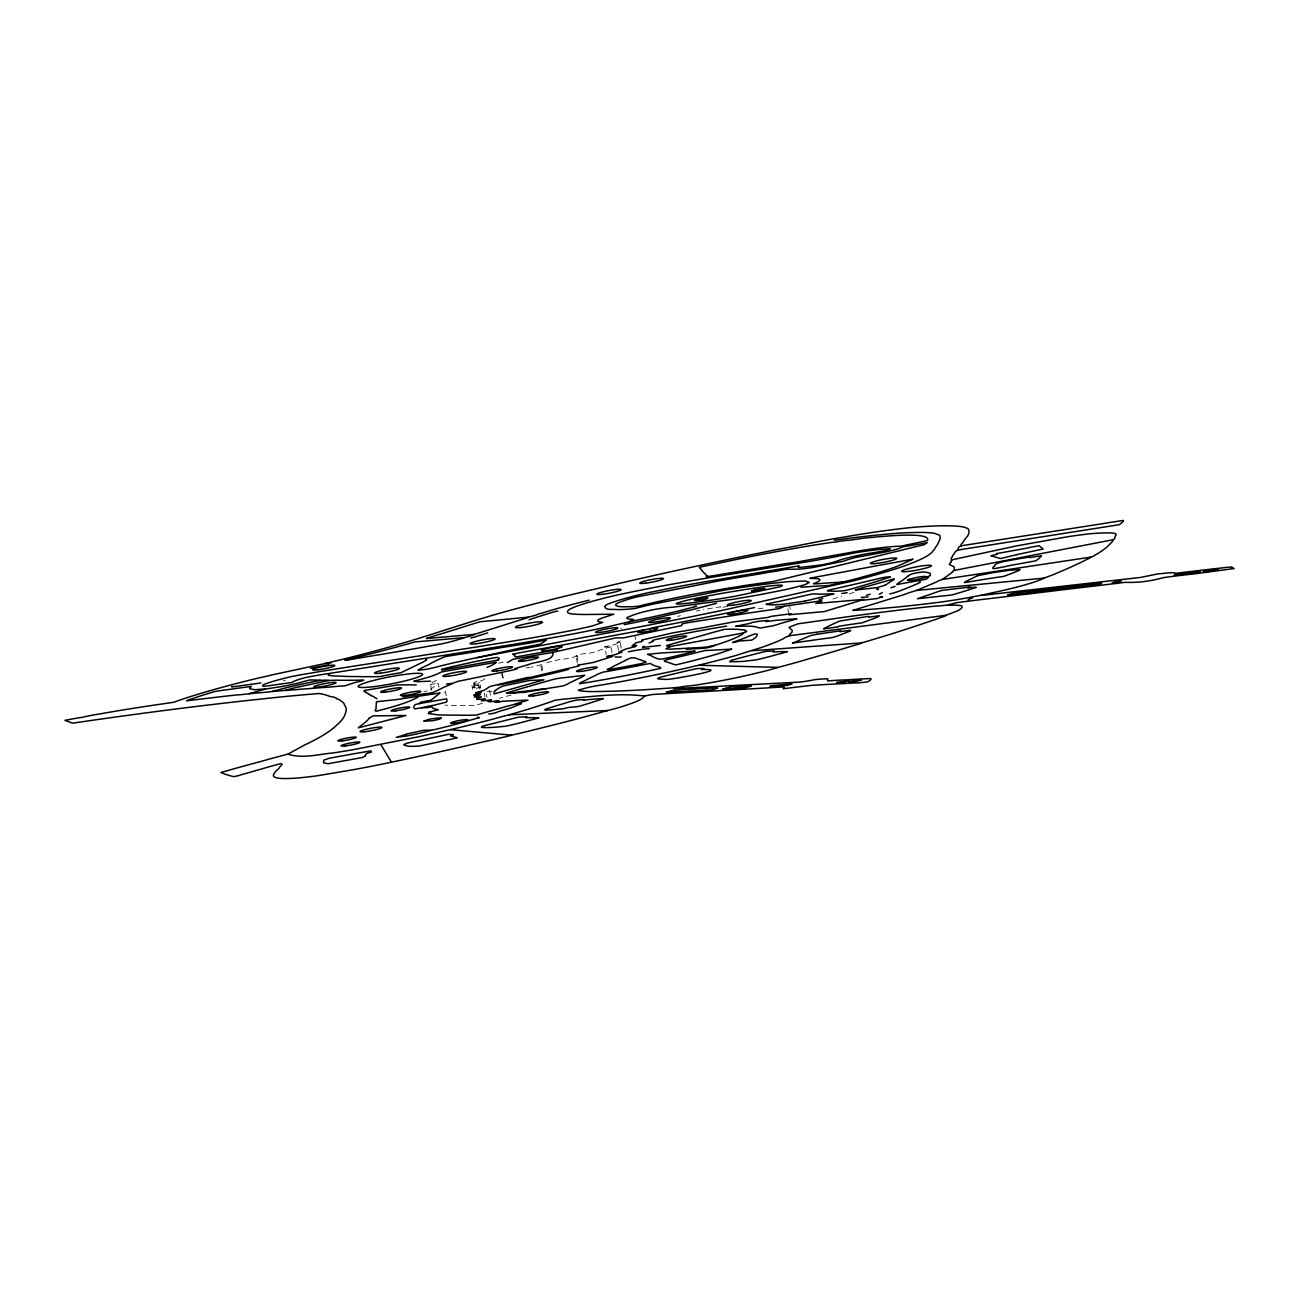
<?xml version="1.0" encoding="UTF-8"?>
<svg xmlns="http://www.w3.org/2000/svg" width="1299" height="1299" viewBox="0 0 1299 1299"><rect width="100%" height="100%" fill="white"/><g stroke="black" fill="none" stroke-linecap="round" stroke-linejoin="round"><path stroke-width="0.75" stroke-dasharray="5 3.75" d="M542.771 670.349L541.667 664.552L540.514 664.374L541.992 672.119M431.317 690.321L430.7 682.965M541.651 664.617L531.161 667.231M438.948 687.203L438.218 683.339L429.108 690.532L423.896 691.523M479.363 688.892L478.617 685.028C459.505 690.824 492.467 683.891 474.703 688.827A25.98 2.858 -10.8 0 0 475.678 689.85M618.503 650.214L617.025 642.485L620.516 640.894M511.124 694.965L510.442 695.322A22.31 2.452 -10.8 0 0 499.417 698.342M621.247 648.347L620.143 642.55L612.495 645.246A9.255 1.023 -10.8 0 0 604.782 646.886L606.26 654.615M431.901 682.592L436.756 680.27A198.633 21.791 -10.8 0 1 438.721 679.231M529.992 667.491L528.92 667.751A9.726 1.072 -10.8 0 0 526.339 667.783M620.695 628.359L621.62 628.196M492.061 691.247L485.907 691.62L487.011 697.417M478.617 685.028L473.274 685.742A11.301 1.234 -10.8 0 1 472.284 684.995L477.967 683.777A26.045 2.858 -10.8 0 0 479.575 682.478L480.679 688.291M758.064 608.809L765.647 607.818M612.008 652.553L610.903 646.756L604.782 646.886M577.373 663.286L575.895 655.54L577.146 656.125L578.25 661.922M789.321 604.214L790.425 610.027M787.876 608.955L788.623 612.836M634.886 635.682L635.617 639.546M502.356 673.255L503.46 679.068M501.609 672.979L503.086 680.725M489.544 690.321L491.022 698.066M484.17 693.017L484.917 696.881M473.859 683.193L475.337 690.922M471.894 685.417L472.625 689.298M446.239 695.809L445.135 689.996A185.806 20.394 -10.8 0 1 444.193 692.952M283.409 680.725A68.863 7.55 -10.8 0 1 285.325 680.189M722.877 607.218A265.889 29.179 -10.8 0 1 728.349 606.324M720.393 607.234A17.033 1.867 -10.8 0 1 720.555 606.779A73.296 8.038 -10.8 0 0 703.344 609.686M696.329 611.001A73.296 8.038 -10.8 0 1 699.836 610.335M849.205 593.919A29.211 3.199 -10.8 0 1 853.946 592.344M832.886 599.001A266.279 29.227 -10.8 0 1 841.752 596.192M617.025 642.485A12.698 1.396 -10.8 0 1 620.143 642.55M610.903 646.756A68.831 7.55 -10.8 0 0 600.252 649.971A19.94 2.192 -10.8 0 1 589.99 653.153L581.189 654.063A11.399 1.25 -10.8 0 0 575.895 655.54M577.146 656.125A20.849 2.289 -10.8 0 1 565.601 658.885A14.208 1.559 -10.8 0 1 561.184 659.145A82.616 9.061 -10.8 0 0 545.353 663.075M484.868 678.744A187.462 20.573 -10.8 0 0 482.286 680.579A13.315 1.461 -10.8 0 1 476.051 681.813A18.154 1.997 -10.8 0 0 473.891 683.323A11.983 1.315 -10.8 0 1 479.575 682.478M482.4 703.279A248.921 27.311 -10.8 0 0 479.169 704.253L474.525 705.357A30.819 3.377 -10.8 0 1 468.322 705.584A365.539 40.107 -10.8 0 1 449.389 705.26A62.401 6.852 -10.8 0 1 445.021 705.178M430.196 684.524A14.127 1.543 -10.8 0 1 438.218 683.339M503.33 662.117A81.204 8.914 -10.8 0 1 498.475 663.204M677.623 616.327A54.867 6.024 -10.8 0 1 679.799 615.921A49.313 5.407 -10.8 0 0 680.254 615.434"/><path stroke-width="1.5" d="M1090.559 557.157A22.7 2.484 -10.8 0 1 1087.263 559.203L1081.937 561.882A632.321 69.383 -10.8 0 1 1057.045 573.021A54.363 5.959 -10.8 0 1 1050.875 575.571L1044.071 578.104A35.057 3.848 -10.8 0 1 1037.544 580.832A67.645 7.421 -10.8 0 1 1006.709 589.632A26.191 2.874 -10.8 0 0 998.298 591.548A58.91 6.463 -10.8 0 0 980.81 595.38A19.777 2.176 -10.8 0 0 969.168 597.572L957.72 599.521A106.632 11.707 -10.8 0 1 939.989 602.168A299.371 32.848 -10.8 0 1 852.875 610.4L903.877 594.682A51.181 5.618 -10.8 0 1 916.672 590.428L936.871 581.806A24.47 2.679 -10.8 0 1 942.441 579.419L1090.559 557.157A15.101 1.656 -10.8 0 0 1094.748 555.16A111.178 12.194 -10.8 0 0 1099.75 552.27A436.545 47.901 -10.8 0 0 1110.466 543.388A136.898 15.02 -10.8 0 0 1112.951 539.751A26.597 2.923 -10.8 0 0 1114.591 537.981L1115.63 535.464A53.129 5.829 -10.8 0 0 1108.664 532.899A103.465 11.35 -10.8 0 0 1090.186 533.743L1087.068 534.1A91.044 9.986 -10.8 0 0 1067.778 536.714L1016.63 545.889L952.086 559.788A65.94 7.242 -10.8 0 0 951.306 561.866A134.041 14.711 -10.8 0 0 949.472 564.562L954.148 566.9L954.343 570.391A25.038 2.744 -10.8 0 0 952.524 572.112L942.441 579.419M418.213 696.767A41.747 4.579 -10.8 0 1 413.309 699.398A76.722 8.411 -10.8 0 1 376.19 711.219A35.154 3.865 -10.8 0 1 375.914 709.498L376.418 701.785L386.729 700.599A77.112 8.46 -10.8 0 0 397.137 699.495L432.047 694.186L432.551 692.643L438.591 689.948A198.633 21.791 -10.8 0 1 445.054 686.749L450.071 684.638A23.301 2.549 -10.8 0 0 451.516 683.81L457.719 681.407L509.906 670.674A81.204 8.914 -10.8 0 0 516.791 668.985L514.761 668.693L520.087 667.069A199.056 21.839 -10.8 0 1 528.449 664.617C534.457 661.613 554.949 661.272 552.871 652.423A268.893 29.504 -10.8 0 0 524.423 657.245A20.524 2.257 -10.8 0 0 512.634 659.437A153.087 16.806 -10.8 0 1 507.308 662.539M957.558 550.191L959.019 546.684L961.341 545.775L1103.63 523.513A72.939 8.005 -10.8 0 1 1123.538 520.461A159.046 17.455 -10.8 0 1 1119.218 524.699L971.587 547.918A30.689 3.361 -10.8 0 0 957.558 550.191A72.273 7.924 -10.8 0 0 954.57 553.26A297.098 32.605 -10.8 0 0 952.135 557.06A78.411 8.606 -10.8 0 0 952.086 559.788M419.561 703.587L446.564 698.813L447.051 700.129A185.806 20.394 -10.8 0 1 446.418 702.093L434.239 705.162A20.118 2.208 -10.8 0 0 429.368 706.039L426.137 706.688A20.118 2.208 -10.8 0 0 421.526 707.744A11.545 1.267 -10.8 0 0 415.014 708.897A130.939 14.37 -10.8 0 1 415.501 704.448L419.561 703.587L420.519 702.191L430.959 700.21L440.052 693A14.11 1.543 -10.8 0 0 437.276 693.341L432.047 694.186M677.493 687.544L647.698 689.558A506.675 55.597 -10.8 0 1 598.969 691.474A125.954 13.818 -10.8 0 1 579.062 690.5L578.315 690.305A27.993 3.069 -10.8 0 1 588.561 687.382A19.972 2.192 -10.8 0 1 602.557 684.849L621.263 681.602A198.568 21.791 -10.8 0 0 669.066 671.973L690.061 667.28A12.341 1.348 -10.8 0 1 699.106 665.25L700.729 664.666A142.387 15.62 -10.8 0 0 735.981 655.443L761.246 647.535A199.932 21.937 -10.8 0 0 775.73 642.144A134.836 14.792 -10.8 0 0 783.784 638.442A31.29 3.426 -10.8 0 1 785.051 637.549L785.716 637.208A31.29 3.426 -10.8 0 1 789.5 635.714A89.615 9.84 -10.8 0 1 791.838 632.564L792.276 630.437L789.029 627.385A92.96 10.197 -10.8 0 1 798.138 623.796L827.593 619.639A426.023 46.748 -10.8 0 1 919.221 607.818A136.395 14.971 -10.8 0 1 937.05 606A39.132 4.303 -10.8 0 0 947.897 605.009A44.085 4.839 -10.8 0 0 954.456 605.074L960.838 605.578A80.035 8.784 -10.8 0 1 956.486 611.277L946.013 615.288A13.997 1.543 -10.8 0 1 941.418 617.317A149.482 16.4 -10.8 0 1 926.106 622.578A564.578 61.946 -10.8 0 1 885.593 635.731L861.659 642.924A8.606 0.942 -10.8 0 1 856.934 644.596L841.963 649.094A503.574 55.256 -10.8 0 1 809.277 658.658A187.576 20.589 -10.8 0 1 778.101 667.394A52.626 5.781 -10.8 0 1 758.405 672.687A85.377 9.369 -10.8 0 1 701.525 684.216A46.309 5.082 -10.8 0 1 688.86 685.986A16.497 1.819 -10.8 0 0 677.493 687.544A10.035 1.104 -10.8 0 0 674.116 688.632L800.249 682.072A27.328 3.004 -10.8 0 0 815.187 679.588A65.242 7.161 -10.8 0 1 827.788 678.792L827.544 680.952A149.141 16.367 -10.8 0 1 846.299 679.88A344.219 37.768 -10.8 0 1 870.833 678.549A57.318 6.284 -10.8 0 1 867.31 681.959L857.486 682.965A61.589 6.755 -10.8 0 0 844.821 683.534A663.757 72.841 -10.8 0 0 810.998 685.417L783.183 688.714A46.472 5.099 -10.8 0 0 783.947 686.927L701.005 691.75A1023.352 112.299 -10.8 0 0 664.731 693.812L653.186 694.445A11.886 1.299 -10.8 0 0 644.71 696.053L642.388 698.326A83.168 9.125 -10.8 0 1 620.743 706.965A38.174 4.189 -10.8 0 1 607.656 710.537L584.436 716.934A388.515 42.64 -10.8 0 1 533.954 729.794A90.686 9.954 -10.8 0 1 511.514 735.153A17.277 1.9 -10.8 0 1 501.414 737.67A88.917 9.759 -10.8 0 1 483.212 741.891A483.764 53.08 -10.8 0 1 391.421 762.188A149.06 16.351 -10.8 0 1 354.4 769.495L317.735 775.714A94.08 10.327 -10.8 0 1 297.13 778.052A87.877 9.645 -10.8 0 1 279.788 778.361A107.232 11.772 -10.8 0 1 273.456 774.918A425.91 46.732 -10.8 0 1 277.239 769.852A146.251 16.043 -10.8 0 0 279.886 766.767L282.24 764.397L280.811 763.617A109.457 12.016 -10.8 0 0 260.271 769.381A78.882 8.655 -10.8 0 0 248.547 772.71A29.568 3.248 -10.8 0 0 239.113 775.471L233.917 776.688A685.141 75.18 -10.8 0 1 220.992 772.483A453.383 49.752 -10.8 0 1 261.862 761.198A162.619 17.845 -10.8 0 1 287.842 754.167L304.648 744.993A525.851 57.708 -10.8 0 0 336.555 725.248A653.218 71.689 -10.8 0 0 345.323 713.411A550.873 60.452 -10.8 0 0 346.216 710.05L346.2 708.978A550.873 60.452 -10.8 0 0 344.462 705.048A274.576 30.137 -10.8 0 0 340.484 700.811A83.104 9.125 -10.8 0 0 337.009 698.959A115.108 12.633 -10.8 0 0 329.881 696.459A361.349 39.652 -10.8 0 0 319.457 693.536A410.89 45.092 -10.8 0 0 264.509 698.683A780.878 85.685 -10.8 0 0 72.712 723.17L64.95 720.393A31.079 3.41 -10.8 0 1 82.178 717.324A24.584 2.695 -10.8 0 1 99.731 713.947A205.81 22.586 -10.8 0 1 152.21 705.422L173.822 702.239A203.975 22.375 -10.8 0 1 193.372 695.679L195.776 694.933A203.975 22.375 -10.8 0 1 203.261 692.676L205.843 691.912A203.992 22.392 -10.8 0 1 222.161 687.301L225.019 686.522A203.975 22.375 -10.8 0 1 258.793 677.964A56.734 6.219 -10.8 0 0 272.498 674.798L324.896 663.562A262.349 28.789 -10.8 0 0 377.619 650.296A410.76 45.075 -10.8 0 0 441.66 631.119L469.053 622.416A488.375 53.6 -10.8 0 1 497.485 613.842A351.964 38.629 -10.8 0 1 599.212 588.138A546.1 59.933 -10.8 0 1 704.431 564.497A329.93 36.21 -10.8 0 1 757.268 553.536A135.534 14.874 -10.8 0 1 792.211 546.733L820.4 541.212A102.475 11.253 -10.8 0 1 836.377 538.322L845.828 536.763A138.116 15.15 -10.8 0 1 916.396 527.053A203.586 22.343 -10.8 0 1 943.545 525.77A227.617 24.973 -10.8 0 1 960.416 526.485A169.52 18.608 -10.8 0 1 968.632 529.391A497.225 54.558 -10.8 0 1 967.3 536.487A781.706 85.783 -10.8 0 0 962.608 542.917A80.928 8.882 -10.8 0 0 961.341 545.775M421.526 707.744L426.689 707.711A9.824 1.072 -10.8 0 1 429.969 707.143L432.015 706.867L433.135 708.41L438.283 709.806L428.865 712.096L430.781 712.778L428.361 713.524L438.542 714.953L460.236 715.213A365.539 40.107 -10.8 0 0 470.173 715.262L476.36 715.018L502.323 707.646A22.31 2.452 -10.8 0 1 512.293 705L528.027 700.096L502.518 701.233A15.572 1.705 -10.8 0 1 497.241 702.402L494.578 702.028L499.011 700.729L489.301 701.801L487.758 701.281L491.395 699.999L481.279 700.843L485.274 698.83L477.106 699.447L476.554 698.489L481.377 696.849L474.249 696.978L480.468 694.705L473.989 695.29A11.301 1.234 -10.8 0 1 473.891 694.819L479.818 693.455L481.426 692.156L475.694 692.854L484.137 690.256L490.048 686.473L526.923 677.591A9.726 1.072 -10.8 0 1 528.742 677.428L529.245 677.396A9.726 1.072 -10.8 0 1 530.463 677.396L567.452 668.563A20.849 2.289 -10.8 0 0 578.997 665.786L577.746 665.218L593.562 662.393L612.755 656.433L606.633 656.563A9.255 1.023 -10.8 0 1 614.346 654.923L621.977 652.212L618.876 652.147L625.858 648.98L635.308 646.675L636.721 645.359L631.98 645.976L636.12 642.713L641.803 641.511L642.713 640.618L641.69 640.082L672.914 632.857L703.344 627.661A17.309 1.9 -10.8 0 0 708.994 626.54L733.578 621.912L767.482 617.496A7.826 0.861 -10.8 0 0 771.119 616.359L790.977 613.745L788.98 614.768L824.394 611.569L864.062 599.391L815.74 603.532L821.942 601.128L821.065 600.836L784.369 606.211A84.971 9.32 -10.8 0 1 775.665 607.071M877.88 589.746L878.611 588.999L876.533 589.275M649.11 643.135L649.191 643.07A20.492 2.257 -10.8 0 1 653.137 641.397A20.329 2.225 -10.8 0 1 652.504 640.586L655.086 639.66A154.175 16.919 -10.8 0 1 723.835 626.589L726.677 626.102M643.947 646.236L642.502 647.405L660.314 645.473M882.216 592.571L879.293 594.26M546.148 688.665L523.124 692.578A13.347 1.461 -10.8 0 0 513.755 693.244L507.763 693.065A8.768 0.958 -10.8 0 1 506.513 693.017A676.406 74.222 -10.8 0 1 554.689 679.02A15.117 1.656 -10.8 0 1 565.52 677.542L584.631 675.253A57.188 6.284 -10.8 0 1 578.412 678.598L568.832 683.274A34.034 3.735 -10.8 0 1 562.857 685.953L546.148 688.665A64.739 7.112 -10.8 0 0 530.333 690.613A61.021 6.69 -10.8 0 1 519.145 691.734L512.618 692.887M670.657 646.464L665.884 648.802L670.235 649.208A67.613 7.421 -10.8 0 1 680.108 648.672A38.824 4.254 -10.8 0 1 688.746 648.298A13.753 1.51 -10.8 0 1 694.673 647.844A61.053 6.706 -10.8 0 0 707.614 646.934A12.259 1.348 -10.8 0 1 714.515 645.359A101.452 11.139 -10.8 0 0 739.716 635.747A40.22 4.417 -10.8 0 0 743.077 633.035A14.857 1.624 -10.8 0 0 745.853 630.892L744.976 630.827A18.365 2.013 -10.8 0 0 742.395 629.869A110.951 12.178 -10.8 0 0 724.647 629.349A80.489 8.833 -10.8 0 0 706.9 634.172L666.517 645.571A38.077 4.173 -10.8 0 0 670.657 646.464L743.077 633.035M890.903 587.749L895.076 586.417M486.963 667.475L487.774 667.134A105.43 11.561 -10.8 0 0 496.364 662.295A49.589 5.44 -10.8 0 0 478.211 665.445A350.925 38.515 -10.8 0 0 441.254 672.005A69.139 7.583 -10.8 0 1 431.041 676.357A72.03 7.908 -10.8 0 1 413.813 681.196A33.498 3.67 -10.8 0 0 423.036 681.439L430.391 681.196M476.928 657.684L522.783 647.487A64.3 7.063 -10.8 0 0 540.676 644.044L546.165 640.228A24.113 2.647 -10.8 0 0 530.885 642.875L445.037 656.628A277.986 30.51 -10.8 0 0 428.979 664.455A185.465 20.346 -10.8 0 0 418.018 670.17L426.933 669.261A40.513 4.449 -10.8 0 0 441.855 665.64A84.273 9.255 -10.8 0 1 461.405 661.094A40.009 4.384 -10.8 0 1 476.928 657.684L585.865 637.013A551.036 60.468 -10.8 0 0 665.656 621.766A252.103 27.669 -10.8 0 0 708.783 613.096A41.633 4.563 -10.8 0 0 723.446 610.092L853.946 580.718A195.646 21.466 -10.8 0 0 899.866 567.501A174.212 19.112 -10.8 0 0 932.796 551.068A215.52 23.642 -10.8 0 0 935.377 547.431A511.043 56.084 -10.8 0 0 938.528 542.121A423.929 46.52 -10.8 0 0 939.534 535.156L934.127 533.223A189.475 20.8 -10.8 0 0 923.508 532.444A257.705 28.286 -10.8 0 0 900.694 533.028A225.961 24.795 -10.8 0 0 845.681 538.695L834.38 540.254M870.2 594.146L870.054 594.195A15.003 1.64 -10.8 0 1 866.888 595.202L866.336 595.251M287.842 754.167C302.456 758.925 318.19 754.281 333.145 752.933A119.589 13.12 -10.8 0 0 352.532 749.815L420.097 736.468A51.116 5.602 -10.8 0 1 436.058 732.961A43.809 4.806 -10.8 0 1 441.319 731.694L452.49 729.129A208.619 22.895 -10.8 0 0 493.929 718.867A69.724 7.648 -10.8 0 1 509.338 714.775L527.638 709.416A199.51 21.888 -10.8 0 0 546.343 703.295A42.607 4.676 -10.8 0 0 554.673 700.34A22.18 2.436 -10.8 0 1 566.673 698.927A90.557 9.937 -10.8 0 1 581.627 697.417C602.557 695.371 624.007 693.406 644.71 696.053M487.677 632.873L482.806 634.464A20.264 2.225 -10.8 0 0 476.148 636.656L470.806 638.036M529.083 619.72L531.616 618.925A118.112 12.958 -10.8 0 1 545.336 614.573A35.511 3.897 -10.8 0 1 556.93 611.082L557.807 611.261M688.746 648.298L686.116 649.094A150.164 16.481 -10.8 0 0 703.246 648.217L705.99 648.006A9.726 1.072 -10.8 0 0 714.515 645.359M249.197 693.715L265.353 689.087L281.98 686.489A32.848 3.605 -10.8 0 0 299.062 682.852L309.227 680.01A111.665 12.259 -10.8 0 1 320.187 680.335L325.432 680.156A33.677 3.702 -10.8 0 1 328.663 680.465A69.87 7.664 -10.8 0 1 339.932 680.303L357.452 680.205A27.782 3.053 -10.8 0 1 363.704 680.254A12.568 1.38 -10.8 0 1 355.212 682.43L345.144 685.758A8.054 0.877 -10.8 0 1 340.841 685.953A85.052 9.337 -10.8 0 1 322.217 687.561L299.306 689.363A32.231 3.54 -10.8 0 1 291.593 689.948A13.217 1.445 -10.8 0 1 285.26 690.402L272.14 691.49A42.12 4.628 -10.8 0 1 259.962 692.74L249.197 693.715A34.472 3.783 -10.8 0 1 236.499 694.965A605.74 66.476 -10.8 0 0 186.585 700.843A15.182 1.672 -10.8 0 1 192.431 698.667A222.373 24.405 -10.8 0 1 202.806 695.192L214.189 691.636A35.463 3.897 -10.8 0 1 229.225 689.46A207.174 22.733 -10.8 0 1 251.405 686.424L250.61 687.057A78.07 8.573 -10.8 0 0 249.684 688.697L253.224 689.477A8.151 0.893 -10.8 0 1 254.474 689.818A36.177 3.962 -10.8 0 1 265.353 689.087M232.683 686.408L231.531 686.733A13.136 1.445 -10.8 0 0 240.315 685.823L260.904 682.965M285.26 690.402L289.141 689.314A68.863 7.55 -10.8 0 1 295.344 687.674L328.663 680.465M272.14 691.49L280.129 689.331A83.932 9.207 -10.8 0 1 288.703 687.187L294.678 685.758A83.948 9.207 -10.8 0 1 307.181 682.982L320.187 680.335M822.657 598.547L819.101 599.829M841.898 593.513L847.159 592.669M947.897 605.009L955.967 602.817A27.831 3.053 -10.8 0 1 960.838 602.087L962.364 601.892A27.831 3.053 -10.8 0 1 967.982 601.258A242.621 26.629 -10.8 0 1 996.788 597.784A317.833 34.878 -10.8 0 1 1022.199 594.682L1030.513 593.74A1301.842 142.858 -10.8 0 1 1097.476 585.703A129.9 14.257 -10.8 0 1 1117.497 583.332A26.467 2.907 -10.8 0 1 1125.324 582.325C1138.038 582.878 1150.817 581.156 1163.352 577.633A178.791 19.615 -10.8 0 1 1193.765 573.931L1234.034 568.54L1231.907 567.647A9.645 1.055 -10.8 0 0 1229.633 567.062A828.892 90.962 -10.8 0 0 1182.074 572.55L1175.108 573.411A22.976 2.517 -10.8 0 0 1162.28 573.541A9.531 1.039 -10.8 0 0 1155.801 574.304L1140.912 577.373L993.946 594.016A38.126 4.189 -10.8 0 1 980.81 595.38M568.605 669.407L563.116 670.82A145.391 15.961 -10.8 0 1 499.839 684.752L498.183 684.865M589.194 600.17L588.268 600.382A151.951 16.676 -10.8 0 0 562.581 607.088A80.229 8.801 -10.8 0 0 542.641 613.031L538.582 613.891A16.14 1.77 -10.8 0 1 528.32 617.155A17.683 1.932 -10.8 0 1 520.931 619.769L474.525 634.35A16.757 1.835 -10.8 0 1 464.263 637.614A10.538 1.153 -10.8 0 1 462.2 638.458L461.421 638.702A10.538 1.153 -10.8 0 1 458.579 639.465A30.867 3.394 -10.8 0 1 440.67 644.06A428.248 46.991 -10.8 0 1 374.193 655.54L355.374 658.69A17.975 1.965 -10.8 0 1 344.868 660.298L372.082 653.527A448.09 49.167 -10.8 0 0 414.868 641.95L464.263 637.614M552.871 652.423L615.742 637.89L623.471 637.874L681.65 625.582L681.975 623.958A17.26 1.9 -10.8 0 1 686.554 622.887L730.184 616.002A265.889 29.179 -10.8 0 1 751.748 612.592L779.595 608.549L784.369 606.211M628.943 621.831L608.646 626.621A182.526 20.037 -10.8 0 1 578.704 632.84A216.56 23.772 -10.8 0 1 535.61 640.651A308.123 33.806 -10.8 0 1 504.012 645.879L329.297 673.45A49.898 5.472 -10.8 0 0 305.655 677.542A29.617 3.248 -10.8 0 0 292.048 682.43L264.769 686.31A22.976 2.517 -10.8 0 1 262.869 685.093L264.606 684.232A50.028 5.488 -10.8 0 1 268.666 682.754L270.224 682.251A50.028 5.488 -10.8 0 1 292.421 676.373A17.877 1.965 -10.8 0 0 299.549 674.977A588.609 64.593 -10.8 0 1 375.59 662.782L459.992 649.516A211.964 23.252 -10.8 0 0 491.087 644.596A349.171 38.321 -10.8 0 0 546.765 635.276L571.917 630.437A96.597 10.603 -10.8 0 0 592.36 625.956L602.606 622.4A81.512 8.947 -10.8 0 1 597.897 621.133A44.101 4.839 -10.8 0 1 598.612 619.542A47.754 5.245 -10.8 0 1 604.587 617.187L613.794 614.216L585.946 614.492A168.984 18.543 -10.8 0 1 570.764 613.778A79.677 8.736 -10.8 0 1 569.66 609.328L570.358 608.89A75.764 8.314 -10.8 0 1 584.485 603.613A83.396 9.158 -10.8 0 1 594.877 600.593L596.744 600.089A83.396 9.158 -10.8 0 1 615.174 595.494A167.295 18.365 -10.8 0 1 680.335 582.715A262.56 28.805 -10.8 0 1 721.042 575.766A1402.222 153.867 -10.8 0 1 809.959 561.363A176.031 19.323 -10.8 0 0 854.304 552.984A53.405 5.862 -10.8 0 1 890.27 548.811A12 1.315 -10.8 0 0 888.597 549.883A31.16 3.426 -10.8 0 1 868.219 553.504A39.587 4.352 -10.8 0 0 850.942 557.044A45.952 5.05 -10.8 0 0 839.706 560.08A39.782 4.368 -10.8 0 1 831.863 562.727L822.559 564.74A162.537 17.829 -10.8 0 1 803.237 567.046A9.353 1.023 -10.8 0 1 798.187 567.241A36.063 3.962 -10.8 0 1 799.064 565.877A1139.58 125.045 -10.8 0 0 718.607 579.533A166.727 18.3 -10.8 0 0 678.175 586.645L646.934 592.977A70.276 7.713 -10.8 0 0 607.851 604.116A68.555 7.518 -10.8 0 0 604.701 606.552C605.643 610.839 613.42 608.841 616.83 609.556A60.436 6.625 -10.8 0 0 634.708 608.565A105.706 11.594 -10.8 0 1 651.27 604.473L723.835 590.233A154.549 16.952 -10.8 0 1 775.113 583.007L781.137 582.342A104.001 11.415 -10.8 0 1 790.295 581.53L805.218 580.962L809.212 582.325A57.091 6.268 -10.8 0 1 804.406 584.859L796.043 587.116A53.941 5.927 -10.8 0 1 783.979 589.941L766.02 593.481A74.92 8.216 -10.8 0 1 747.217 596.891A102.946 11.301 -10.8 0 1 732.068 599.44L673.483 607.136A54.688 6.008 -10.8 0 0 662.49 608.192A21.206 2.322 -10.8 0 0 635.617 614.313A10.895 1.202 -10.8 0 0 630.794 616.148L628.619 616.879A16.351 1.786 -10.8 0 0 626.719 617.837L627.661 618.892L633.571 619.461A38.954 4.27 -10.8 0 1 628.943 621.831L651.4 617.187A134.658 14.776 -10.8 0 0 696.556 606.292L694.462 606.341M800.98 587.392L802.051 587.164A424.935 46.634 -10.8 0 1 828.405 585.54A20.557 2.257 -10.8 0 0 842.775 582.017A52.593 5.764 -10.8 0 0 862.163 577.081A124.899 13.704 -10.8 0 0 896.748 566.51L913.051 559.155A1008.885 110.707 -10.8 0 0 842.272 572.209A98.399 10.798 -10.8 0 0 824.297 575.554A24.437 2.679 -10.8 0 0 809.894 578.38L817.136 578.656A44.621 4.904 -10.8 0 1 814.7 583.202L813.45 583.689A22.343 2.452 -10.8 0 0 821.764 583.381L842.775 582.017M433.168 729.843L434.126 729.648A16.757 1.835 -10.8 0 0 439.192 728.447A87.13 9.564 -10.8 0 0 467.624 720.896L479.461 717.616L477.545 717.194M310.477 668.319L312.686 667.865A93.366 10.246 -10.8 0 1 326.52 665.202L328.679 664.812M624.153 624.624L633.831 622.724A205.112 22.505 -10.8 0 0 664.357 616.116A20.086 2.208 -10.8 0 1 676.584 613.404A16.367 1.802 -10.8 0 1 690.175 610.173L716.593 603.288M954.343 570.391L1112.951 539.751M919.302 582.131L920.358 581.936A40.448 4.433 -10.8 0 1 914.756 584.81A170.185 18.673 -10.8 0 1 901.376 590.249A30.997 3.394 -10.8 0 1 890.513 593.805L889.766 593.854M972.545 597.978L972.253 598.027A20.151 2.208 -10.8 0 0 968.08 599.992L968.616 599.927M329.459 674.944L328.29 675.155A90.004 9.872 -10.8 0 0 338.617 676.048A297.114 32.605 -10.8 0 0 357.761 676.535A129.137 14.175 -10.8 0 0 369.322 676.617A60.907 6.69 -10.8 0 0 380.558 676.454A40.237 4.417 -10.8 0 1 400.904 672.736L419.09 663.968A102.589 11.253 -10.8 0 0 426.722 659.551L425.926 659.681M557.563 649.792L555.225 650.198A189.134 20.752 -10.8 0 0 528.742 654.664A34.099 3.735 -10.8 0 1 515.849 656.904A49.784 5.456 -10.8 0 1 515.005 655.167L512.602 654.241A58.861 6.463 -10.8 0 1 533.645 650.231A93.008 10.213 -10.8 0 1 554.9 646.431L644.905 629.771M331.148 662.815L324.896 663.562M789.5 635.714L946.013 615.288M446.483 684.07L451.857 683.371M861.919 600.349L877.458 598.498A19.891 2.176 -10.8 0 1 882.703 596.793L880.154 596.566M402.82 696.865L425.601 693.634A7.875 0.861 -10.8 0 0 432.551 692.643M621.247 656.921L620.273 657.034A31.403 3.442 -10.8 0 1 615.385 656.953L615.109 656.904M488.716 713.995L491.818 713.671A9.385 1.023 -10.8 0 0 498.572 711.527L508.591 708.637A58 6.365 -10.8 0 0 513.446 706.948L517.489 705.211A18.072 1.981 -10.8 0 0 521.37 703.571A11.935 1.315 -10.8 0 0 515.93 703.863M916.672 590.428L1044.071 578.104M528.32 617.155L479.769 621.799L440.67 634.026A80.879 8.882 -10.8 0 0 426.364 638.54L474.525 634.35M861.253 597.394L868.122 596.955M752.267 650.718L861.659 642.924M649.386 648.672L644.466 649.013A43.387 4.758 -10.8 0 0 632.922 650.88A24.145 2.647 -10.8 0 0 628.31 651.871M509.338 714.775L607.656 710.537M416.216 684.882L414.657 684.946A297.227 32.621 -10.8 0 0 397.413 684.963L364.24 690.516A42.981 4.709 -10.8 0 0 366.35 692.188A37.817 4.157 -10.8 0 0 368.234 693.406A51.392 5.634 -10.8 0 0 370.572 694.819A47.787 5.245 -10.8 0 0 372.781 696.167L376.97 698.781M754.508 607.591L672.785 623.861A34.196 3.751 -10.8 0 0 661.37 626.15A9.775 1.072 -10.8 0 0 649.727 628.83M699.106 665.25L778.101 667.394M450.85 729.713L511.514 735.153M380.802 744.571L391.421 762.188M647.616 654.355L651.172 655.686A456.793 50.125 -10.8 0 0 658.869 659.096L662.669 658.999A85.685 9.402 -10.8 0 0 693.211 651.676L695.144 651.156L686.749 651.562A950.089 104.261 -10.8 0 0 660.704 653.024L647.616 654.355M441.351 717.665L439.923 719.029A20.297 2.225 -10.8 0 1 432.21 720.783L423.718 721.107L428.15 719.614A7.826 0.861 -10.8 0 1 431.3 718.883L441.351 717.665M701.85 669.57C732.847 668.579 675.48 678.809 667.589 679.393A96.207 10.554 -10.8 0 1 657.554 678.663L659.307 677.575A49.671 5.456 -10.8 0 1 676.958 673.191A82.422 9.044 -10.8 0 1 696.897 668.612A37.541 4.124 -10.8 0 1 703.993 668.709L701.85 669.57M706.948 575.766L706.396 576.74A48.859 5.358 -10.8 0 0 721.676 574.255A397.429 43.614 -10.8 0 0 756.976 568.442L788.314 563.214A21.531 2.354 -10.8 0 0 802.993 560.941L850.861 552.384A64.057 7.031 -10.8 0 1 900.921 546.197L927.307 540.595A136.639 14.987 -10.8 0 0 882.654 536.455A26.435 2.907 -10.8 0 0 873.626 537.299L871.353 537.445A53.941 5.927 -10.8 0 0 864.403 538.111L849.903 540.157A17.813 1.948 -10.8 0 0 834.591 542.203A7.762 0.844 -10.8 0 0 827.544 543.031A138.408 15.182 -10.8 0 0 803.545 546.83A222.097 24.372 -10.8 0 0 724.16 562.012L699.284 567.29L703.961 572.924A66.72 7.323 -10.8 0 1 705.357 574.613L706.948 575.766M525.803 717.616L538.825 717.779A22.733 2.501 -10.8 0 1 529.878 720.231A73.101 8.021 -10.8 0 1 505.879 726.222L494.822 727.245A58.634 6.43 -10.8 0 1 481.458 727.343L482.757 726.076L518.804 717.097A46.748 5.131 -10.8 0 1 527.053 717.048L525.803 717.616M757.285 634.383L756.7 636.12A119.199 13.087 -10.8 0 1 751.666 640.131L739.797 640.975A11.058 1.218 -10.8 0 1 733.691 642.372L732.668 642.583A34.813 3.816 -10.8 0 1 741.697 639.238A28.172 3.085 -10.8 0 1 746.259 637.436A60.014 6.592 -10.8 0 1 755.011 633.88L757.285 634.383M405.889 734.503L396.292 737.377L406.23 736.062A37.249 4.092 -10.8 0 0 425.504 731.857L432.307 730.038L423.458 730.347A10.847 1.185 -10.8 0 0 415.924 732.068A21.937 2.403 -10.8 0 0 405.597 734.373L405.889 734.503M926.869 542.787L924.336 544.719A112.672 12.357 -10.8 0 0 900.548 550.451L773.197 581.481L744.213 585.573A32.556 3.572 -10.8 0 1 729.746 587.927L705.942 592.019A126.393 13.867 -10.8 0 0 638.572 606.178L632.11 606.812A57.806 6.349 -10.8 0 0 624.348 606.812A64.836 7.112 -10.8 0 1 615.791 604.36A31.972 3.507 -10.8 0 1 620.776 601.875A57.205 6.284 -10.8 0 1 629.934 598.758A57.091 6.268 -10.8 0 1 637.159 596.842L719.337 580.832A224.808 24.665 -10.8 0 1 760.045 573.914A25.087 2.76 -10.8 0 1 776.542 571.138A21.839 2.403 -10.8 0 1 786.139 569.352L799.778 569.108A49.833 5.472 -10.8 0 0 813.84 567.354L843.814 561.136A31.079 3.41 -10.8 0 1 855.732 557.466L883.758 552.286A24.551 2.695 -10.8 0 0 888.224 551.409L897.236 549.104A38.385 4.206 -10.8 0 0 902.821 546.863L926.869 542.787M453.367 734.666L450.639 735.9L457.216 737.751A29.585 3.248 -10.8 0 1 443.933 740.706A105.333 11.561 -10.8 0 1 419.09 746.081L410.175 746.373A119.93 13.152 -10.8 0 1 403.762 744.668L406.619 743.32A35.187 3.865 -10.8 0 1 420.844 740.17L448.528 734.308L453.367 734.666M365.376 755.937L362.177 757.561L327.981 763.731L323.467 762.724L323.824 760.061A16.595 1.819 -10.8 0 0 328.809 758.372A194.152 21.304 -10.8 0 1 370.994 750.887L371.254 752.137L367.195 753.241A79.889 8.768 -10.8 0 0 365.474 755.742L365.376 755.937M836.832 682.397L836.865 682.625A10.181 1.12 -10.8 0 0 838.017 682.836L844.22 682.284A8.119 0.893 -10.8 0 1 849.676 680.757L836.832 682.397M545.515 710.18L562.532 708.913A17.147 1.884 -10.8 0 1 569.417 707.338A43.646 4.79 -10.8 0 0 578.461 706.494A203.667 22.343 -10.8 0 0 603.337 698.635A62.206 6.82 -10.8 0 0 583.478 700.21L584.193 699.544L576.512 700.047A21.06 2.306 -10.8 0 0 565.39 703.068A170.77 18.738 -10.8 0 0 544.736 709.498L545.515 710.18M907.904 576.22L901.928 580.75A114.848 12.6 -10.8 0 0 897.577 583.657L896.83 584.518L925.895 579.289A49.394 5.423 -10.8 0 0 927.989 576.577A14.045 1.543 -10.8 0 0 930.068 574.905A61.085 6.706 -10.8 0 0 925.83 572.307A13.721 1.51 -10.8 0 0 922.29 572.015A13.428 1.478 -10.8 0 0 912.515 573.72A34.472 3.783 -10.8 0 0 908.163 575.928L907.904 576.22M368.932 718.363L368.591 719.013A429.255 47.105 -10.8 0 1 362.583 724.404L358.264 727.862L406.019 715.489L373.04 715.863L368.932 718.363M782.29 585.54L781.689 586.076A11.236 1.234 -10.8 0 1 780.163 586.726L735.754 596.127A101.614 11.155 -10.8 0 1 697.66 602.005A53.973 5.927 -10.8 0 1 678.175 604.067A17.666 1.932 -10.8 0 1 676.243 603.483A29.325 3.215 -10.8 0 1 687.691 600.106A99.422 10.912 -10.8 0 1 740.609 590.298A66.233 7.274 -10.8 0 1 758.048 587.635A38.158 4.189 -10.8 0 1 781.771 585.135L782.29 585.54M694.543 600.414C710.764 600.56 713.865 594.081 694.543 600.414M1197.175 572.421L1197.093 572.518A19.647 2.16 -10.8 0 1 1184.899 573.996A12.357 1.348 -10.8 0 1 1174.15 575.181L1177.576 574.142A7.404 0.812 -10.8 0 1 1180.401 573.638L1187.091 573.054A13.607 1.494 -10.8 0 1 1200.373 571.446L1197.175 572.421M765.793 621.295L765.89 621.539A17.325 1.9 -10.8 0 0 773.084 620.646L778.247 620.175A183.662 20.151 -10.8 0 1 796.888 618.844L780.926 623.374A24.21 2.663 -10.8 0 1 772.012 626.021A17.488 1.916 -10.8 0 0 761.263 627.969A54.753 6.008 -10.8 0 1 756.391 626.816A25.59 2.809 -10.8 0 1 753.501 626.394A173.287 19.014 -10.8 0 0 735.559 626.313L749.783 623.423A10.035 1.104 -10.8 0 0 752.186 622.432L758.957 621.312A23.041 2.533 -10.8 0 1 762.367 620.89L767.888 620.516L765.793 621.295M772.954 651.643L774.025 651.952A88.072 9.661 -10.8 0 1 787.324 651.66A23.187 2.549 -10.8 0 1 777.159 654.485A82.811 9.093 -10.8 0 1 756.684 659.778L743.548 661.353A128.033 14.045 -10.8 0 1 729.681 661.646L732.116 660.899L731.256 660.347A294.321 32.296 -10.8 0 1 765.338 651.432A39.132 4.287 -10.8 0 1 774.334 651.091L772.954 651.643M495.439 690.483L494.951 690.971A119.8 13.152 -10.8 0 0 494.334 693.861L544.021 679.832L529.635 680.481L503.103 685.986A119.8 13.152 -10.8 0 0 495.439 690.483M837.595 626.784L837.53 626.849A29.877 3.28 -10.8 0 1 823.647 628.83A287.745 31.582 -10.8 0 1 839.56 621.117L868.089 616.392A16.757 1.835 -10.8 0 1 868.56 617.139A39.165 4.303 -10.8 0 0 879.179 615.726A28.01 3.069 -10.8 0 1 874.308 618.356L861.984 622.87A88.023 9.661 -10.8 0 0 839.917 626.118L837.758 626.703M713.784 687.902L717.762 688.032A12.113 1.331 -10.8 0 1 711.511 689.834A11.204 1.234 -10.8 0 1 706.981 689.948A22.538 2.468 -10.8 0 1 695.891 690.613A13.753 1.51 -10.8 0 1 690.337 690.954A27.928 3.069 -10.8 0 1 679.247 691.62A15.182 1.672 -10.8 0 1 674.717 691.734A13.169 1.445 -10.8 0 1 666.29 692.205L672.557 690.386L682.202 689.785A10.749 1.185 -10.8 0 1 686.522 689.59L704.237 688.405A60.046 6.592 -10.8 0 0 713.784 687.902M885.269 585.151L877.686 587.457A122.057 13.396 -10.8 0 1 858.395 589.681L855.408 589.973L859.467 588.642A49.719 5.456 -10.8 0 1 867.521 586.352L894.28 578.834A34.862 3.832 -10.8 0 1 891.715 580.848L885.269 585.151M1205.472 571.008L1203.085 571.82A16.497 1.819 -10.8 0 0 1214.143 570.57A8.379 0.926 -10.8 0 1 1218.576 569.271A16.238 1.786 -10.8 0 0 1205.293 570.878L1205.472 571.008M731.548 649.159L721.059 652.812A118.177 12.974 -10.8 0 1 678.825 664.179L675.561 664.942L666.338 661.792A59.04 6.479 -10.8 0 1 664.195 660.818L667.377 659.535A145.131 15.929 -10.8 0 0 689.801 654.306L704.837 650.555L731.548 649.159M772.483 685.58L769.852 686.375A13.753 1.51 -10.8 0 0 775.389 686.034L782.371 685.645A11.626 1.283 -10.8 0 0 785.96 685.515L786.674 685.45A8.638 0.942 -10.8 0 0 792.033 683.891L772.483 685.58M1112.561 582.618L1112.317 582.78A14.841 1.624 -10.8 0 0 1118.455 582.066A7.875 0.861 -10.8 0 0 1121.232 580.767L1112.561 582.618M1016.938 554.608L1000.49 558.554L991.007 555.761A9.629 1.055 -10.8 0 1 996.853 554.381A12.633 1.38 -10.8 0 0 996.512 553.618L1025.512 548.422A16.432 1.802 -10.8 0 1 1039.184 545.791L1043.194 549.006L1016.938 554.608M977.449 575.733L968.421 580.263A34.667 3.8 -10.8 0 0 964.459 582.634L982.32 579.663A79.434 8.72 -10.8 0 1 1003.705 576.415L1015.737 571.852A29.114 3.199 -10.8 0 0 1020.007 569.53L1009.242 570.31A83.298 9.142 -10.8 0 0 992.355 572.762L983.716 574.499A11.951 1.315 -10.8 0 0 977.449 575.733M625.306 660.509L613.566 666.322A63.31 6.95 -10.8 0 1 607.201 669.44L608.046 669.748A118.891 13.039 -10.8 0 0 641.511 663.562L646.139 662.1A58.309 6.398 -10.8 0 0 643.59 661.061L635.341 657.96L631.282 657.83A37.054 4.059 -10.8 0 0 625.306 660.509M804.844 601.145L784.076 604.165A57.643 6.333 -10.8 0 1 767.449 604.555L766.085 604.311A24.486 2.695 -10.8 0 1 777.695 601.713L811.761 594.033A34.164 3.751 -10.8 0 1 815.236 593.919L816.194 593.919A34.164 3.751 -10.8 0 1 819.068 594.195L833.877 593.838L830.483 594.747A137.109 15.052 -10.8 0 1 816.194 598.417L804.844 601.145M883.206 579.338L881.225 580.036A248.596 27.279 -10.8 0 1 856.918 587.359A26.029 2.858 -10.8 0 1 851.348 588.999L849.741 589.421A26.029 2.858 -10.8 0 1 844.464 590.688L840.128 591.029A50.223 5.505 -10.8 0 1 830.646 591.061A13.315 1.461 -10.8 0 1 828.356 591.077L827.885 591.013A13.315 1.461 -10.8 0 1 827.528 590.428A625.355 68.62 -10.8 0 0 883.044 577.568A8.947 0.974 -10.8 0 1 890.481 577.081L883.206 579.338M908.699 579.403L907.985 579.663A11.447 1.25 -10.8 0 0 908.586 580.507A11.707 1.283 -10.8 0 0 914.626 579.906A19.436 2.127 -10.8 0 0 927.194 576.87A26.142 2.874 -10.8 0 0 924.044 576.431L921.153 576.691A8.736 0.958 -10.8 0 0 917.873 577.194L908.699 579.403M754.216 590.087L751.455 591.029L752.478 591.402A11.025 1.202 -10.8 0 1 757.414 590.85L763.406 589.519A14.078 1.543 -10.8 0 0 764.932 588.415A8.411 0.926 -10.8 0 0 754.216 590.087M941.223 590.525L917.37 598.742L952.086 594.958A269.575 29.585 -10.8 0 0 976.263 587.408A17.553 1.932 -10.8 0 0 967.706 587.83L970.191 586.986L941.223 590.525M1003.201 561.59L997.015 563.409A93.252 10.23 -10.8 0 0 994.336 566.267A52.723 5.781 -10.8 0 0 993.345 568.702A19.745 2.16 -10.8 0 0 1009.534 565.585L1035.741 560.827A229.647 25.201 -10.8 0 0 1041.376 555.81A24.941 2.728 -10.8 0 0 1030.123 557.563L1028.451 557.206A117.641 12.909 -10.8 0 0 1003.201 561.59M817.055 634.221L810.544 635.584A174.326 19.128 -10.8 0 1 800.119 639.887A57.367 6.3 -10.8 0 1 792.374 643.07L810.657 640.537A134.966 14.809 -10.8 0 1 832.156 637.63A35.008 3.848 -10.8 0 0 842.434 633.977A27.604 3.02 -10.8 0 0 846.997 632.191A13.672 1.494 -10.8 0 0 850.423 630.275L839.95 631.639A12.568 1.38 -10.8 0 0 840.55 630.811L817.055 634.221M726.092 688.21L722.601 689.168A13.753 1.51 -10.8 0 0 728.154 688.843A34.683 3.8 -10.8 0 0 740.462 688.032A8.119 0.893 -10.8 0 0 744.782 687.837A15.182 1.672 -10.8 0 0 751.26 686.099A10.749 1.185 -10.8 0 0 746.941 686.294L734.617 687.106A10.327 1.137 -10.8 0 0 730.087 687.22L726.092 688.21M860.993 680.173L855.327 681.618A9.645 1.055 -10.8 0 1 848.539 682.089A8.379 0.926 -10.8 0 0 852.988 680.79A12.568 1.38 -10.8 0 1 860.993 680.173M497.955 660.103L442.098 670.089A20.118 2.208 -10.8 0 1 441.709 669.261A76.3 8.379 -10.8 0 1 468.468 663.107A18.592 2.046 -10.8 0 1 480.257 660.59A21.531 2.371 -10.8 0 1 497.176 657.391A53.746 5.894 -10.8 0 1 497.955 660.103M637.647 665.754L633.474 666.631A152.665 16.757 -10.8 0 1 603.272 672.086A40.805 4.482 -10.8 0 0 595.656 675.35A367.503 40.334 -10.8 0 0 584.241 680.985A38.239 4.189 -10.8 0 0 579.403 683.777A161.449 17.715 -10.8 0 0 660.769 668.319A68.149 7.485 -10.8 0 0 660.298 667.491L659.941 667.264A68.149 7.485 -10.8 0 0 658.203 666.696L657.408 666.549A314.407 34.505 -10.8 0 1 653.235 665.137L650.328 663.448L637.647 665.754M1014.487 593.058L1013.658 593.221A8.817 0.974 -10.8 0 0 1007.602 595.104A14.841 1.624 -10.8 0 0 1013.74 594.406A21.141 2.322 -10.8 0 0 1018.286 594.081L1020.088 593.87A21.141 2.322 -10.8 0 0 1028.256 592.653A14.841 1.624 -10.8 0 0 1034.394 591.954L1050.144 590.055A14.841 1.624 -10.8 0 0 1056.282 589.356A23.626 2.598 -10.8 0 0 1069.775 587.814A9.807 1.072 -10.8 0 0 1076.936 586.904A21.369 2.338 -10.8 0 0 1091.663 585.232A14.841 1.624 -10.8 0 0 1097.801 584.534A8.005 0.877 -10.8 0 0 1101.601 582.991L1096.697 583.56A22.164 2.436 -10.8 0 0 1080.736 585.378L1075.832 585.93A18.024 1.981 -10.8 0 0 1060.081 587.83L1055.178 588.382A22.164 2.436 -10.8 0 0 1039.216 590.201L1034.313 590.769A18.024 1.981 -10.8 0 0 1018.562 592.669L1014.487 593.058M642.81 632.24A10.148 1.12 -10.8 0 0 657.651 628.44A10.148 1.12 -10.8 0 0 642.615 630.307A10.148 1.12 -10.8 0 0 642.81 632.24M318.369 669.732A11.285 1.234 -10.8 0 0 334.833 665.51A11.285 1.234 -10.8 0 0 318.028 667.621A11.285 1.234 -10.8 0 0 318.369 669.732M521.24 627.498A13.834 1.526 -10.8 0 0 542.495 622.335A13.834 1.526 -10.8 0 0 523.091 624.478A13.834 1.526 -10.8 0 0 521.24 627.498M476.002 643.752A12.73 1.396 -10.8 0 0 495.081 638.994A12.73 1.396 -10.8 0 0 476.668 641.17A12.73 1.396 -10.8 0 0 476.002 643.752M602.249 594.325A12.308 1.348 -10.8 0 0 621.084 589.73A12.308 1.348 -10.8 0 0 603.743 591.662A12.308 1.348 -10.8 0 0 602.249 594.325M645.489 583.186A12.129 1.331 -10.8 0 0 663.497 578.656A12.129 1.331 -10.8 0 0 645.765 580.799A12.129 1.331 -10.8 0 0 645.489 583.186M653.722 622.318A11.09 1.218 -10.8 0 0 670.414 618.178A11.09 1.218 -10.8 0 0 654.452 620.045A11.09 1.218 -10.8 0 0 653.722 622.318M600.609 632.353A11.366 1.25 -10.8 0 0 617.853 628.099A11.366 1.25 -10.8 0 0 601.632 629.966A11.366 1.25 -10.8 0 0 600.609 632.353M877.134 563.393A13.461 1.478 -10.8 0 0 896.732 558.359A13.461 1.478 -10.8 0 0 876.695 560.876A13.461 1.478 -10.8 0 0 877.134 563.393M732.977 605.188A12.146 1.331 -10.8 0 0 751.195 600.641A12.146 1.331 -10.8 0 0 733.626 602.72A12.146 1.331 -10.8 0 0 732.977 605.188M374.534 686.57A32.816 3.605 -10.8 0 0 422.63 674.278A32.816 3.605 -10.8 0 0 373.998 680.319A32.816 3.605 -10.8 0 0 374.534 686.57M908.943 571.381A15.15 1.656 -10.8 0 0 931.48 565.714A15.15 1.656 -10.8 0 0 909.397 568.377A15.15 1.656 -10.8 0 0 908.943 571.381M448.139 676.243A12 1.315 -10.8 0 0 466.568 671.762A12 1.315 -10.8 0 0 449.698 673.629A12 1.315 -10.8 0 0 448.139 676.243M496.916 670.95A10.522 1.153 -10.8 0 0 512.569 667.004A10.522 1.153 -10.8 0 0 497.241 668.855A10.522 1.153 -10.8 0 0 496.916 670.95M523.448 661.11A10.116 1.104 -10.8 0 0 538.452 657.326A10.116 1.104 -10.8 0 0 523.627 659.113A10.116 1.104 -10.8 0 0 523.448 661.11M385.137 692.14A10.733 1.185 -10.8 0 0 401.602 688.145A10.733 1.185 -10.8 0 0 386.566 689.801A10.733 1.185 -10.8 0 0 385.137 692.14M405.207 695.338A10.278 1.12 -10.8 0 0 420.762 691.49A10.278 1.12 -10.8 0 0 406.067 693.179A10.278 1.12 -10.8 0 0 405.207 695.338M395.708 710.829A9.499 1.039 -10.8 0 0 409.786 707.273A9.499 1.039 -10.8 0 0 395.854 708.962A9.499 1.039 -10.8 0 0 395.708 710.829M342.595 740.82A9.353 1.023 -10.8 0 0 356.267 737.329A9.353 1.023 -10.8 0 0 342.368 739.066A9.353 1.023 -10.8 0 0 342.595 740.82M364.857 731.71A11.171 1.234 -10.8 0 0 381.89 727.537A11.171 1.234 -10.8 0 0 366.058 729.324A11.171 1.234 -10.8 0 0 364.857 731.71M345.453 745.886A9.531 1.039 -10.8 0 0 359.839 742.33A9.531 1.039 -10.8 0 0 346.135 743.921A9.531 1.039 -10.8 0 0 345.453 745.886M454.764 723.17A8.817 0.974 -10.8 0 0 467.851 719.873A8.817 0.974 -10.8 0 0 454.959 721.416A8.817 0.974 -10.8 0 0 454.764 723.17M732.815 614.167A10.262 1.12 -10.8 0 0 747.851 610.335A10.262 1.12 -10.8 0 0 732.636 612.219A10.262 1.12 -10.8 0 0 732.815 614.167M546.749 650.539A10.522 1.153 -10.8 0 0 562.191 646.593A10.522 1.153 -10.8 0 0 546.603 648.526A10.522 1.153 -10.8 0 0 546.749 650.539M671.421 640.196A10.36 1.137 -10.8 0 0 686.635 636.315A10.36 1.137 -10.8 0 0 671.307 638.215A10.36 1.137 -10.8 0 0 671.421 640.196M581.091 671.388A10.603 1.169 -10.8 0 0 597.264 667.426A10.603 1.169 -10.8 0 0 582.261 669.115A10.603 1.169 -10.8 0 0 581.091 671.388M533.434 695.891A10.132 1.104 -10.8 0 0 548.584 692.107A10.132 1.104 -10.8 0 0 533.873 693.845A10.132 1.104 -10.8 0 0 533.434 695.891M380.51 673.158A12.633 1.38 -10.8 0 0 399.442 668.433A12.633 1.38 -10.8 0 0 381.208 670.576A12.633 1.38 -10.8 0 0 380.51 673.158M319.408 686.911A11.301 1.234 -10.8 0 0 336.084 682.673A11.301 1.234 -10.8 0 0 319.457 684.719A11.301 1.234 -10.8 0 0 319.408 686.911"/></g></svg>
